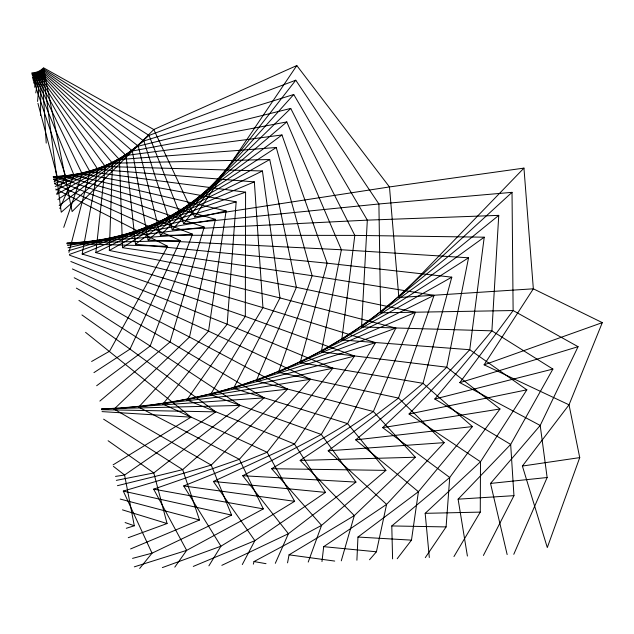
<?xml version="1.0" encoding="UTF-8"?>
<svg xmlns="http://www.w3.org/2000/svg" width="634" height="634" viewBox="0 0 634 634"><rect width="100%" height="100%" fill="white"/><g stroke="black" fill="none" stroke-linecap="round" stroke-linejoin="round"><path stroke-width="0.95" d="M53.462 177.956L90.083 171.806L245.588 192.173L245.326 316.414L186.856 399.911L294.461 444.006L325.511 492.396L254.86 540.659L193.275 566.424M453.96 556.565L480.263 512.114L480.501 461.75L526.846 389.823L469.754 349.714L341.75 339.959L354.81 235.396L290.744 108.43L138.291 146.169L57.932 199.456M40.489 115.539L41.115 69.692L138.291 146.169L160.362 235.246L354.81 235.396L484.225 237.187L469.754 349.714L409.049 414.01L480.501 461.75L425.176 513.334L429.321 557.492M341.282 560.828L354.303 515.608L300.151 460.411L373.363 411.514L415.389 312.308L296.395 287.297L109.325 250.485L112.48 163.239L37.469 71.618L33.753 83.141M356.902 560.234L357.956 537.046L418.416 491.691L472.417 426.579L422.989 383.316L300.167 362.632L327.144 263.189L281.964 134.963L126.039 155.481L55.974 190.042M467.401 556.05L458.105 499.172L510.671 444.418L552.896 369.075L491.897 330.837L361.546 326.946L367.324 220.141L293.74 94.514L143.863 140.97L59.192 205.519M46.219 143.102L41.907 69.066L143.863 140.97L172.234 229.777L367.324 220.141L498.752 215.37L491.897 330.837L434.789 399.024L510.671 444.418L513.952 495.661L483.401 555.447M99.855 401.092L170.015 342.003L204.219 227.091L57.417 177.258L53.28 177.068L82.166 173.819L236.157 201.866L227.178 324.236L162.914 404.08L267.144 452.28L294.62 501.32L220.933 546.207L162.359 567.596M425.287 557.651L446.098 526.925L449.728 477.489L499.996 408.978L446.764 367.205L321.272 351.862L341.385 249.756L286.798 121.926L132.34 151.011L56.87 194.337M37.557 101.424L40.267 70.247L132.34 151.011L148.102 240.056L341.385 249.756L468.55 257.792L446.764 367.205L382.667 427.625L449.728 477.489L391.788 525.943L392.597 558.887M308.219 562.073L321.565 525.372L271.661 468.708L347.606 423.623L395.862 328.079L279.974 297.94L95.845 252.609L105.26 166.512L36.471 71.959L33.127 80.122M321.969 561.558L323.697 546.659L386.589 504.387L444.18 442.651L398.501 398.081L278.484 372.301L312.126 275.711L276.258 147.5L119.414 159.554L55.237 186.467M397.209 558.712L411.474 540.136L418.416 491.691L355.706 439.877L422.989 383.316L451.796 277.169L327.144 263.189L135.486 244.209L126.039 155.481L39.379 70.762L35.781 92.897M132.546 558.372L152.033 553.181L231.6 515.109L211.217 465.094L114.088 409.128L189.495 337.026L215.433 219.332L65.801 176.553L53.193 176.632L74.067 175.404L226.092 210.916L208.554 331.106L138.648 407.147L239.39 459.309L263.308 508.888L186.65 550.375L134.313 566.851M275.314 563.325L288.407 533.717L242.743 475.73L321.295 434.456L375.542 342.645L262.944 307.641L82.166 254.044L97.787 169.373L35.433 72.236L32.643 77.792M287.543 562.857L289.049 554.829L354.303 515.608L415.325 457.241L373.363 411.514L256.271 380.852L296.395 287.297L269.735 159.522L112.48 163.239L54.619 183.519M369.527 559.759L376.422 551.794L386.589 504.387L328.182 450.798L398.501 398.081L434.06 295.349L312.126 275.711L122.544 247.688L119.414 159.554L38.452 71.222L34.601 87.207M253.331 564.157L254.012 561.558L321.565 525.372L385.9 470.38L347.606 423.623L233.558 388.309L279.974 297.94L262.421 170.982L105.26 166.512L54.128 181.15M68.932 252.364L90.083 171.806L34.355 72.458L32.255 75.945M63.741 227.376L82.166 173.819L33.261 72.617L31.954 74.471M579.73 457.613L547.301 547.562L522.392 466.045L569.023 404.825L602.3 322.619L533.345 288.811L398.865 297.52L389.474 186.943L296.807 65.548L153.793 129.526L72.117 211.558L43.334 67.695L153.793 129.526L194.662 216.907L389.474 186.943L523.953 168.105L533.345 288.811L484.107 364.819L569.023 404.825L579.73 457.613L522.392 466.045M53.771 179.438L192.498 234.184L150.179 346.021L96.661 385.726M59.818 208.523L74.067 175.404L32.152 72.72L31.7 73.259M513.786 554.298L547.134 477.513L540.2 425.462L578.073 346.687L513.12 310.541L380.598 312.8L378.902 203.982L295.777 80.209L149.038 135.414L61.244 212.224L42.644 68.409L149.038 135.414L183.686 223.667L378.902 203.982L512.026 192.34L513.12 310.541L459.824 382.635L540.2 425.462L490.526 483.425L507.152 554.552M54.682 183.828L180.302 240.595L130.018 349.096L93.935 372.633M56.775 193.861L65.801 176.553L32.516 77.174M242.291 564.569L254.86 540.659L213.404 481.468L294.461 444.006L354.501 356.023L245.326 316.414L69.526 255.225M55.768 189.035L167.653 246.317L109.571 351.212L91.613 361.475M221.837 565.346L288.407 533.717L355.951 482.086L321.295 434.456L210.409 394.657L262.944 307.641L254.353 181.879L97.787 169.373L53.747 179.311M208.895 565.837L220.933 546.207L183.709 485.945L267.144 452.28L332.779 368.227L227.178 324.236L70.834 261.509M54.35 182.204L57.417 177.258L37.953 103.35M194.662 216.907L296.807 65.548M174.802 567.129L186.65 550.375L153.666 489.155L239.39 459.309L310.438 379.267L208.554 331.106L72.379 268.951M183.686 223.667L295.777 80.209M139.67 568.452L152.033 553.181L123.297 491.096L211.217 465.094L287.527 389.133L189.495 337.026L74.21 277.74M172.234 229.777L293.74 94.514M398.865 297.52L523.953 168.105M160.362 235.246L290.744 108.43M380.598 312.8L512.026 192.34M76.365 288.121L170.015 342.003L264.085 397.859L182.679 469.635L117.441 485.684M148.102 240.056L286.798 121.926M361.546 326.946L498.752 215.37M78.917 300.389L150.179 346.021L240.151 405.435L153.793 472.948L116.331 480.374M135.486 244.209L281.964 134.963M341.75 339.959L484.225 237.187M81.945 314.947L130.018 349.096L215.774 411.87L124.581 475.024L115.507 476.403M122.544 247.688L276.258 147.5M321.272 351.862L468.55 257.792M113.106 464.849L190.985 417.172L85.558 332.335M109.325 250.485L269.735 159.522M300.167 362.632L451.796 277.169M278.484 372.301L434.06 295.349M95.845 252.609L262.421 170.982M256.271 380.852L415.389 312.308M82.166 254.044L254.353 181.879M130.588 548.941L199.504 519.991L182.679 469.635L103.611 419.169M233.558 388.309L395.862 328.079M128.258 537.711L167.067 523.541L153.793 472.948L108.097 440.741M484.107 364.819L602.3 322.619M69.36 254.424L245.588 192.173M210.409 394.657L375.542 342.645M126.293 528.288L134.305 525.776L124.581 475.024L113.423 466.355M459.824 382.635L578.073 346.687M68.583 250.699L236.157 201.866M186.856 399.911L354.501 356.023M434.789 399.024L552.896 369.075M67.973 247.759L226.092 210.916M162.914 404.08L332.779 368.227M409.049 414.01L526.846 389.823M67.521 245.556L215.433 219.332M138.648 407.147L310.438 379.267M382.667 427.625L499.996 408.978M67.204 244.058L204.219 227.091M114.088 409.128L287.527 389.133M355.706 439.877L472.417 426.579M490.526 483.425L547.134 477.513M67.03 243.218L192.498 234.184M101.527 409.16L264.085 397.859M328.182 450.798L444.18 442.651M458.105 499.172L513.952 495.661M300.151 460.411L415.325 457.241M101.472 408.875L240.151 405.435M66.998 243.044L180.302 240.595M425.176 513.334L480.263 512.114M271.661 468.708L385.9 470.38M391.788 525.943L446.098 526.925M101.638 409.691L215.774 411.87M67.093 243.527L167.653 246.317M242.743 475.73L355.951 482.086M357.956 537.046L411.474 540.136M102.042 411.609L190.985 417.172M213.404 481.468L325.511 492.396M323.697 546.659L376.422 551.794M289.049 554.829L334.72 561.074M183.709 485.945L294.62 501.32M254.012 561.558L266.011 563.674M153.666 489.155L263.308 508.888M123.297 491.096L231.6 515.109M120.222 499.061L199.504 519.991M122.465 509.855L167.067 523.541M125.104 522.543L134.305 525.776"/></g></svg>
